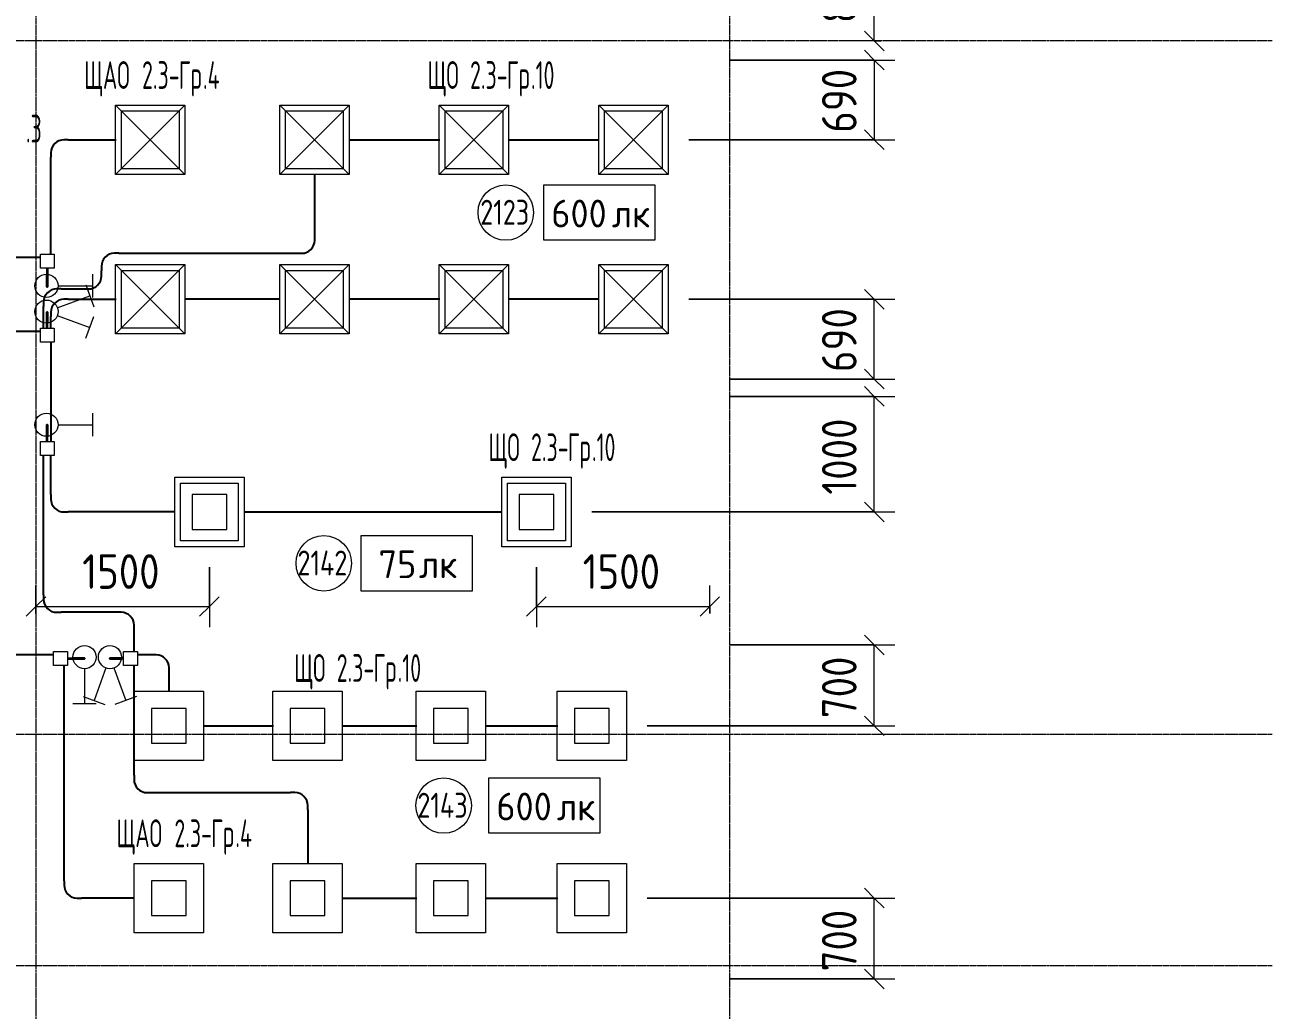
# Model space of a CAD drawing. Header units: millimetres. Extents: x -4730 to 98194, y -4296 to 93388.
# Drawn here: x 87405 to 98194, y 34616 to 43139 of the extents above; entities that cross this region are included whole.
import ezdxf

# ---------------------------------------------------------------- set-up
doc = ezdxf.new("R2010")
doc.units = ezdxf.units.MM
doc.linetypes.add('Линия сетки', pattern=[22.225, 12.7, -3.175, 3.175, -3.175])
for name, color, linetype, lineweight, true_color in [('Короба', 7, 'Continuous', 25, 0x008000), ('Соединительные детали коробов', 7, 'Continuous', 25, 0x008000), ('Типовые аннотации', 5, 'Continuous', 18, 0x0000ff)]:
    doc.layers.add(name, color=color, linetype=linetype, lineweight=lineweight, true_color=true_color)
for name, color, linetype, lineweight in [('Марки помещений', 7, 'Continuous', 9), ('Марки силовых электроприборов', 7, 'Continuous', 9), ('Оси', 7, 'Continuous', 9), ('Провода', 7, 'Continuous', 35), ('Размеры', 7, 'Continuous', 9), ('Размеры-120', 7, 'Continuous', 9)]:
    doc.layers.add(name, color=color, linetype=linetype, lineweight=lineweight)
doc.styles.add('GOST Common', font='GOST_Common.ttf', dxfattribs={"width": 0.6, "height": 240})
doc.styles.add('GOST Common_2', font='GOST_Common.ttf', dxfattribs={"height": 240})
doc.styles.add('GOST Common_3', font='GOST_Common.ttf', dxfattribs={"width": 0.9, "height": 300})
doc.styles.add('GOST Common_4', font='GOST_Common.ttf', dxfattribs={"width": 0.8, "height": 216})
doc.dimstyles.new('ADSK_Проверочный', dxfattribs={"dimscale": 304.8, "dimtxt": 301.714499, "dimasz": 0.556693, "dimexe": 0.590551, "dimexo": 0.590551, "dimgap": 0.19685, "dimtad": 1, "dimdec": 3, "dimrnd": 0.001, "dimdsep": 46, "dimtxsty": 'GOST Common_3', "dimblk1": 'OBLIQUE', "dimblk2": 'OBLIQUE', "dimsah": 1, "dimcen": 0.09, "dimazin": 0, "dimtfac": 1, "dimtdec": 4, "dimtix": 1, "dimtmove": 0, "dimatfit": 3, "dimfxl": 1, "dimtvp": 1, "dimtolj": 1, "dimtzin": 0, "dimarcsym": 2})
doc.dimstyles.new('ADSK_Проверочный_3', dxfattribs={"dimscale": 304.8, "dimtxt": 301.714499, "dimasz": 0.556693, "dimexe": 0.590551, "dimexo": 0.590551, "dimgap": 0.19685, "dimtad": 1, "dimdec": 3, "dimrnd": 0.001, "dimdsep": 46, "dimtxsty": 'GOST Common_3', "dimblk1": 'OBLIQUE', "dimblk2": 'OBLIQUE', "dimsah": 1, "dimcen": 0.09, "dimazin": 0, "dimtfac": 1, "dimtdec": 4, "dimtix": 1, "dimtmove": 0, "dimatfit": 3, "dimfxl": 1, "dimtvp": 1, "dimtolj": 1, "dimtzin": 0, "dimarcsym": 2})

# ---------------------------------------------------------------- blocks, each defined once
blk = doc.blocks.new('M_Короб_ отвод - Плоский торец - ПВХ - Стандартная-2386742-2-й этаж')
at = {"layer": 'Соединительные детали коробов'}
for p, q in [((0, 111.95), (0, 150.05)), ((-150.05, 0), (-111.95, 0))]:
    blk.add_line(p, q, dxfattribs=at)
blk.add_arc((-111.95, 111.95), 111.95, 270, 0, dxfattribs=at)
blk = doc.blocks.new('DIMBLOCK244-2-й этаж')
at = {"layer": 'Размеры-120'}
for p, q in [((94752, 43875), (94667, 43960)), ((92935, 43875), (94932, 43875)), ((94752, 43875), (92935, 43875)), ((94752, 43000), (94752, 43875)), ((94752, 43875), (94837, 43790)), ((94752, 43000), (94667, 43085)), ((94812, 43000), (94572, 43000)), ((94752, 43000), (94837, 42915)), ((94752, 43000), (94812, 43000))]:
    blk.add_line(p, q, dxfattribs=at)
at = {"layer": 'Размеры-120', "color": 0, "insert": (94300, 43154), "char_height": 300, "width": 681.16, "attachment_point": 1, "rotation": 90, "line_spacing_factor": 1.022761, "style": 'GOST Common_3'}
blk.add_mtext('875', dxfattribs=at)
blk = doc.blocks.new('_Oblique')
at = {"color": 0, "linetype": 'ByBlock', "lineweight": -2}
blk.add_line((-0.5, -0.5), (0.5, 0.5), dxfattribs=at)
blk = doc.blocks.new('DIMBLOCK261-2-й этаж')
at = {"layer": 'Размеры-120'}
for p, q in [((93510, 42835), (94932, 42835)), ((94752, 42835), (93510, 42835)), ((94752, 42835), (94667, 42920)), ((94752, 42835), (94752, 42145)), ((94752, 42835), (94837, 42750)), ((94752, 42145), (94667, 42230)), ((93149, 42145), (94932, 42145)), ((94752, 42145), (93149, 42145)), ((94752, 42145), (94837, 42060))]:
    blk.add_line(p, q, dxfattribs=at)
at = {"layer": 'Размеры-120', "color": 0, "insert": (94300, 42206), "char_height": 300, "width": 681.16, "attachment_point": 1, "rotation": 90, "line_spacing_factor": 1.022761, "style": 'GOST Common_3'}
blk.add_mtext('690', dxfattribs=at)
blk = doc.blocks.new('DIMBLOCK262-2-й этаж')
at = {"layer": 'Размеры-120'}
for p, q in [((94752, 40765), (94667, 40850)), ((93149, 40765), (94932, 40765)), ((94752, 40765), (93149, 40765)), ((94752, 40075), (94752, 40765)), ((94752, 40765), (94837, 40680)), ((94752, 40075), (94667, 40160)), ((93510, 40075), (94932, 40075)), ((94752, 40075), (93510, 40075)), ((94752, 40075), (94837, 39990))]:
    blk.add_line(p, q, dxfattribs=at)
at = {"layer": 'Размеры-120', "color": 0, "insert": (94300, 40136), "char_height": 300, "width": 681.16, "attachment_point": 1, "rotation": 90, "line_spacing_factor": 1.022761, "style": 'GOST Common_3'}
blk.add_mtext('690', dxfattribs=at)
blk = doc.blocks.new('DIMBLOCK263-2-й этаж')
at = {"layer": 'Размеры-120'}
for p, q in [((93510, 39925), (94932, 39925)), ((94752, 39925), (93510, 39925)), ((94752, 39925), (94667, 40010)), ((94752, 38925), (94752, 39925)), ((94752, 39925), (94837, 39840)), ((94752, 38925), (94667, 39010)), ((92310, 38925), (94932, 38925)), ((94752, 38925), (92310, 38925)), ((94752, 38925), (94837, 38840))]:
    blk.add_line(p, q, dxfattribs=at)
at = {"layer": 'Размеры-120', "color": 0, "insert": (94300, 39075), "char_height": 300, "width": 840.71, "attachment_point": 1, "rotation": 90, "line_spacing_factor": 1.022761, "style": 'GOST Common_3'}
blk.add_mtext('1000', dxfattribs=at)
blk = doc.blocks.new('DIMBLOCK264-2-й этаж')
at = {"layer": 'Размеры-120'}
for p, q in [((89000, 38448), (89000, 37928)), ((89000, 38108), (89000, 38448)), ((87500, 38048), (87500, 38288)), ((87500, 38108), (87415, 38023)), ((87500, 38108), (87585, 38192)), ((87500, 38108), (89000, 38108)), ((87500, 38108), (87500, 38048)), ((89000, 38108), (88915, 38023)), ((89000, 38108), (89085, 38192))]:
    blk.add_line(p, q, dxfattribs=at)
at = {"layer": 'Размеры-120', "color": 0, "insert": (87900, 38560), "char_height": 300, "width": 840.71, "attachment_point": 1, "line_spacing_factor": 1.022761, "style": 'GOST Common_3'}
blk.add_mtext('1500', dxfattribs=at)
blk = doc.blocks.new('DIMBLOCK265-2-й этаж')
at = {"layer": 'Размеры-120'}
for p, q in [((91830, 38448), (91830, 37928)), ((91830, 38108), (91830, 38448)), ((93330, 38048), (93330, 38288)), ((91830, 38108), (91745, 38023)), ((91830, 38108), (91915, 38192)), ((91830, 38108), (93330, 38108)), ((93330, 38108), (93245, 38023)), ((93330, 38108), (93415, 38192)), ((93330, 38108), (93330, 38048))]:
    blk.add_line(p, q, dxfattribs=at)
at = {"layer": 'Размеры-120', "color": 0, "insert": (92230, 38560), "char_height": 300, "width": 840.71, "attachment_point": 1, "line_spacing_factor": 1.022761, "style": 'GOST Common_3'}
blk.add_mtext('1500', dxfattribs=at)
blk = doc.blocks.new('DIMBLOCK266-2-й этаж')
at = {"layer": 'Размеры-120'}
for p, q in [((93510, 37775), (94932, 37775)), ((94752, 37775), (93510, 37775)), ((94752, 37775), (94667, 37860)), ((94752, 37075), (94752, 37775)), ((94752, 37775), (94837, 37690)), ((94752, 37075), (94667, 37160)), ((92789, 37075), (94932, 37075)), ((94752, 37075), (92789, 37075)), ((94752, 37075), (94837, 36990))]:
    blk.add_line(p, q, dxfattribs=at)
at = {"layer": 'Размеры-120', "color": 0, "insert": (94300, 37141), "char_height": 300, "width": 681.16, "attachment_point": 1, "rotation": 90, "line_spacing_factor": 1.022761, "style": 'GOST Common_3'}
blk.add_mtext('700', dxfattribs=at)
blk = doc.blocks.new('DIMBLOCK267-2-й этаж')
at = {"layer": 'Размеры-120'}
for p, q in [((94752, 35585), (94667, 35670)), ((92789, 35585), (94932, 35585)), ((94752, 35585), (92789, 35585)), ((94752, 34885), (94752, 35585)), ((94752, 35585), (94837, 35500)), ((94752, 34885), (94667, 34970)), ((93510, 34885), (94932, 34885)), ((94752, 34885), (93510, 34885)), ((94752, 34885), (94837, 34800))]:
    blk.add_line(p, q, dxfattribs=at)
at = {"layer": 'Размеры-120', "color": 0, "insert": (94300, 34951), "char_height": 300, "width": 681.16, "attachment_point": 1, "rotation": 90, "line_spacing_factor": 1.022761, "style": 'GOST Common_3'}
blk.add_mtext('700', dxfattribs=at)
blk = doc.blocks.new('Морка помещения_освещённость_ - Морка помещения_освещённость_-1484368-2-й этаж')
at = {"layer": 'Марки помещений', "color": 190, "true_color": 0x8000ff}
for p, q in [((-4, 0), (-4, 4)), ((-4, 4), (4, 4)), ((4, 4), (4, 0)), ((4, 0), (-4, 0))]:
    blk.add_line(p, q, dxfattribs=at)
blk = doc.blocks.new('ADSK_Марка_Помещение_1_ГОСТ21-501-2011 - Номер-85995-2-й этаж')
at = {"layer": 'Марки помещений'}
blk.add_circle((0, 0), 2, dxfattribs=at)

msp = doc.modelspace()

# ---------------------------------------------------------------- linework, layer by layer
at = {"layer": 'Короба'}
for p, q in [((87779.6238, 42145), (88193.8118, 42145)), ((90208.8118, 42145), (90993.8118, 42145)), ((91588.8118, 42145), (92373.8118, 42145)), ((87629.5738, 41154.3325), (87629.5738, 41994.95)), ((89911.3118, 41313.2363), (89911.3118, 41847.5)), ((87538.0738, 41125.8325), (84690.6783, 41125.8325)), ((88216.6238, 41163.1863), (89761.2618, 41163.1863)), ((88066.5738, 41004.3825), (88066.5738, 41013.1363)), ((87716.6238, 40854.3325), (87916.5238, 40854.3325)), ((87566.5738, 40514.3325), (87566.5738, 40704.2825)), ((87779.6238, 40765), (88193.8118, 40765)), ((89613.8118, 40765), (88788.8118, 40765)), ((90993.8118, 40765), (90208.8118, 40765)), ((92373.8118, 40765), (91588.8118, 40765)), ((87629.5738, 40514.3325), (87629.5738, 40614.95)), ((87538.0738, 40485.8325), (84690.6783, 40485.8325)), ((87629.5738, 40394.3325), (87629.5738, 39534.3325)), ((87566.5738, 38207.1022), (87566.5738, 39414.3325)), ((87629.5738, 39075.05), (87629.5738, 39414.3325)), ((88704.764, 38925), (87779.6238, 38925)), ((89299.764, 38925), (91534.764, 38925)), ((88198.7527, 38057.0522), (87716.6238, 38057.0522)), ((88348.8027, 37717.0522), (88348.8027, 37907.0022)), ((87652.3027, 37688.5522), (84690.6783, 37688.5522)), ((88501.2618, 37688.5522), (88377.3027, 37688.5522)), ((87743.8027, 35735.05), (87743.8027, 37597.0522)), ((88348.8027, 36647.1022), (88348.8027, 37597.0522)), ((88651.3118, 37372.5), (88651.3118, 37538.5022)), ((88948.8118, 37075), (89553.8118, 37075)), ((90148.8118, 37075), (90793.8118, 37075)), ((91388.8118, 37075), (92013.8118, 37075)), ((88498.8527, 36497.0522), (89701.2618, 36497.0522)), ((89851.3118, 36347.0022), (89851.3118, 35882.5)), ((88353.8118, 35585), (87893.8527, 35585)), ((90148.8118, 35585), (90793.8118, 35585)), ((91388.8118, 35585), (92013.8118, 35585))]:
    msp.add_line(p, q, dxfattribs=at)
at = {"layer": 'Оси', "linetype": 'Линия сетки'}
for p, q in [((87500, 93388.3703), (87500, -3096.3487)), ((93500, 93388.3703), (93500, -3096.3487)), ((98194.2682, 43000), (-3530.0173, 43000)), ((98194.2682, 37000), (-3530.0173, 37000)), ((98194.2682, 35000), (-3530.0173, 35000))]:
    msp.add_line(p, q, dxfattribs=at)
at = {"layer": 'Провода', "flags": 128}
for points in [[(87598.0725, 41034.3325), (87598.069, 40874.3346), (87598.069, 40981.3368)], [(87598.0724, 40514.3325), (87598.069, 40654.3346), (87598.069, 40558.6362)], [(87598.0724, 39534.3325), (87598.069, 39680), (87598.069, 39580.2761)], [(87772.3027, 37657.0528), (87920, 37657.0542), (87820.7596, 37657.0542)], [(88257.3027, 37657.0528), (88140, 37657.0542), (88239.2404, 37657.0542)]]:
    msp.add_lwpolyline(points, dxfattribs=at)
at = {"layer": 'Типовые аннотации', "color": 1, "true_color": 0xff0000}
for p, q in [((88189.0479, 42445), (88789.0479, 42445)), ((88189.0479, 41845), (88189.0479, 42445)), ((88189.0479, 42445), (88789.0479, 41845)), ((88189.0479, 41845), (88789.0479, 42445)), ((88789.0479, 42445), (88789.0479, 41845)), ((88239.0479, 42395), (88739.0479, 42395)), ((88239.0479, 41895), (88239.0479, 42395)), ((88739.0479, 42395), (88739.0479, 41895)), ((88739.0479, 41895), (88239.0479, 41895)), ((88789.0479, 41845), (88189.0479, 41845)), ((87990.6433, 40781.6129), (87990.6433, 40981.6129)), ((87690.6433, 40881.6129), (87990.6433, 40881.6129)), ((87920, 37569.3567), (87920, 37269.3567)), ((87820, 37269.3567), (88020, 37269.3567)), ((88349.0479, 35885), (88949.0479, 35885)), ((88349.0479, 35285), (88349.0479, 35885)), ((88949.0479, 35885), (88949.0479, 35285)), ((88499.0479, 35735), (88499.0479, 35435)), ((88799.0479, 35735), (88499.0479, 35735)), ((88799.0479, 35435), (88799.0479, 35735)), ((88499.0479, 35435), (88799.0479, 35435)), ((88949.0479, 35285), (88349.0479, 35285))]:
    msp.add_line(p, q, dxfattribs=at)
at = {"layer": 'Типовые аннотации'}
for p, q in [((89609.0479, 42445), (90209.0479, 42445)), ((89609.0479, 41845), (89609.0479, 42445)), ((89609.0479, 42445), (90209.0479, 41845)), ((89609.0479, 41845), (90209.0479, 42445)), ((90209.0479, 42445), (90209.0479, 41845)), ((90989.0479, 42445), (91589.0479, 42445)), ((90989.0479, 41845), (90989.0479, 42445)), ((90989.0479, 42445), (91589.0479, 41845)), ((90989.0479, 41845), (91589.0479, 42445)), ((91589.0479, 42445), (91589.0479, 41845)), ((92369.0479, 42445), (92969.0479, 42445)), ((92369.0479, 41845), (92369.0479, 42445)), ((92369.0479, 42445), (92969.0479, 41845)), ((92369.0479, 41845), (92969.0479, 42445)), ((92969.0479, 42445), (92969.0479, 41845)), ((89659.0479, 42395), (90159.0479, 42395)), ((89659.0479, 41895), (89659.0479, 42395)), ((90159.0479, 42395), (90159.0479, 41895)), ((91039.0479, 42395), (91539.0479, 42395)), ((91039.0479, 41895), (91039.0479, 42395)), ((91539.0479, 42395), (91539.0479, 41895)), ((92419.0479, 42395), (92919.0479, 42395)), ((92419.0479, 41895), (92419.0479, 42395)), ((92919.0479, 42395), (92919.0479, 41895)), ((90159.0479, 41895), (89659.0479, 41895)), ((91539.0479, 41895), (91039.0479, 41895)), ((92919.0479, 41895), (92419.0479, 41895)), ((90209.0479, 41845), (89609.0479, 41845)), ((91589.0479, 41845), (90989.0479, 41845)), ((92969.0479, 41845), (92369.0479, 41845)), ((88189.0479, 41065), (88789.0479, 41065)), ((88189.0479, 40465), (88189.0479, 41065)), ((88189.0479, 41065), (88789.0479, 40465)), ((88189.0479, 40465), (88789.0479, 41065)), ((88239.0479, 41015), (88739.0479, 41015)), ((88239.0479, 40515), (88239.0479, 41015)), ((88739.0479, 41015), (88739.0479, 40515)), ((88789.0479, 41065), (88789.0479, 40465)), ((89609.0479, 41065), (90209.0479, 41065)), ((89609.0479, 40465), (89609.0479, 41065)), ((89609.0479, 41065), (90209.0479, 40465)), ((89609.0479, 40465), (90209.0479, 41065)), ((89659.0479, 41015), (90159.0479, 41015)), ((89659.0479, 40515), (89659.0479, 41015)), ((90159.0479, 41015), (90159.0479, 40515)), ((90209.0479, 41065), (90209.0479, 40465)), ((90989.0479, 41065), (91589.0479, 41065)), ((90989.0479, 40465), (90989.0479, 41065)), ((90989.0479, 41065), (91589.0479, 40465)), ((90989.0479, 40465), (91589.0479, 41065)), ((91039.0479, 41015), (91539.0479, 41015)), ((91039.0479, 40515), (91039.0479, 41015)), ((91539.0479, 41015), (91539.0479, 40515)), ((91589.0479, 41065), (91589.0479, 40465)), ((92369.0479, 41065), (92969.0479, 41065)), ((92369.0479, 40465), (92369.0479, 41065)), ((92369.0479, 41065), (92969.0479, 40465)), ((92369.0479, 40465), (92969.0479, 41065)), ((92419.0479, 41015), (92919.0479, 41015)), ((92419.0479, 40515), (92419.0479, 41015)), ((92919.0479, 41015), (92919.0479, 40515)), ((92969.0479, 41065), (92969.0479, 40465)), ((87684.6126, 40692.5621), (87966.5204, 40795.1682)), ((87932.3184, 40889.1374), (88000.7224, 40701.1989)), ((87684.6126, 40624.1581), (87966.5204, 40521.552)), ((87932.3184, 40427.5828), (88000.7224, 40615.5213)), ((88789.0479, 40465), (88189.0479, 40465)), ((88739.0479, 40515), (88239.0479, 40515)), ((90209.0479, 40465), (89609.0479, 40465)), ((90159.0479, 40515), (89659.0479, 40515)), ((91589.0479, 40465), (90989.0479, 40465)), ((91539.0479, 40515), (91039.0479, 40515)), ((92969.0479, 40465), (92369.0479, 40465)), ((92919.0479, 40515), (92419.0479, 40515)), ((87990.6433, 39580), (87990.6433, 39780)), ((87690.6433, 39680), (87990.6433, 39680)), ((88700, 39225), (89300, 39225)), ((88700, 38625), (88700, 39225)), ((88750, 39175), (89250, 39175)), ((88750, 38675), (88750, 39175)), ((89250, 39175), (89250, 38675)), ((89300, 39225), (89300, 38625)), ((91530, 39225), (92130, 39225)), ((91530, 38625), (91530, 39225)), ((91580, 39175), (92080, 39175)), ((91580, 38675), (91580, 39175)), ((92080, 39175), (92080, 38675)), ((92130, 39225), (92130, 38625)), ((88850, 39075), (88850, 38775)), ((89150, 39075), (88850, 39075)), ((89150, 38775), (89150, 39075)), ((91680, 39075), (91680, 38775)), ((91980, 39075), (91680, 39075)), ((91980, 38775), (91980, 39075)), ((88850, 38775), (89150, 38775)), ((91680, 38775), (91980, 38775)), ((89250, 38675), (88750, 38675)), ((92080, 38675), (91580, 38675)), ((89300, 38625), (88700, 38625)), ((92130, 38625), (91530, 38625)), ((88105.798, 37575.3874), (88003.1919, 37293.4796)), ((88174.202, 37575.3874), (88276.8081, 37293.4796)), ((88349.0479, 37375), (88949.0479, 37375)), ((88349.0479, 36775), (88349.0479, 37375)), ((88949.0479, 37375), (88949.0479, 36775)), ((89549.0479, 37375), (90149.0479, 37375)), ((89549.0479, 36775), (89549.0479, 37375)), ((90149.0479, 37375), (90149.0479, 36775)), ((90789.0479, 37375), (91389.0479, 37375)), ((90789.0479, 36775), (90789.0479, 37375)), ((91389.0479, 37375), (91389.0479, 36775)), ((92009.0479, 37375), (92609.0479, 37375)), ((92009.0479, 36775), (92009.0479, 37375)), ((92609.0479, 37375), (92609.0479, 36775)), ((87909.2227, 37327.6816), (88097.1612, 37259.2776)), ((88370.7773, 37327.6816), (88182.8388, 37259.2776)), ((88499.0479, 37225), (88499.0479, 36925)), ((88799.0479, 37225), (88499.0479, 37225)), ((88799.0479, 36925), (88799.0479, 37225)), ((89699.0479, 37225), (89699.0479, 36925)), ((89999.0479, 37225), (89699.0479, 37225)), ((89999.0479, 36925), (89999.0479, 37225)), ((90939.0479, 37225), (90939.0479, 36925)), ((91239.0479, 37225), (90939.0479, 37225)), ((91239.0479, 36925), (91239.0479, 37225)), ((92159.0479, 37225), (92159.0479, 36925)), ((92459.0479, 37225), (92159.0479, 37225)), ((92459.0479, 36925), (92459.0479, 37225)), ((88499.0479, 36925), (88799.0479, 36925)), ((89699.0479, 36925), (89999.0479, 36925)), ((90939.0479, 36925), (91239.0479, 36925)), ((92159.0479, 36925), (92459.0479, 36925)), ((88949.0479, 36775), (88349.0479, 36775)), ((90149.0479, 36775), (89549.0479, 36775)), ((91389.0479, 36775), (90789.0479, 36775)), ((92609.0479, 36775), (92009.0479, 36775)), ((89549.0479, 35885), (90149.0479, 35885)), ((89549.0479, 35285), (89549.0479, 35885)), ((90149.0479, 35885), (90149.0479, 35285)), ((90789.0479, 35885), (91389.0479, 35885)), ((90789.0479, 35285), (90789.0479, 35885)), ((91389.0479, 35885), (91389.0479, 35285)), ((92009.0479, 35885), (92609.0479, 35885)), ((92009.0479, 35285), (92009.0479, 35885)), ((92609.0479, 35885), (92609.0479, 35285)), ((89699.0479, 35735), (89699.0479, 35435)), ((89999.0479, 35735), (89699.0479, 35735)), ((89999.0479, 35435), (89999.0479, 35735)), ((90939.0479, 35735), (90939.0479, 35435)), ((91239.0479, 35735), (90939.0479, 35735)), ((91239.0479, 35435), (91239.0479, 35735)), ((92159.0479, 35735), (92159.0479, 35435)), ((92459.0479, 35735), (92159.0479, 35735)), ((92459.0479, 35435), (92459.0479, 35735)), ((89699.0479, 35435), (89999.0479, 35435)), ((90939.0479, 35435), (91239.0479, 35435)), ((92159.0479, 35435), (92459.0479, 35435)), ((90149.0479, 35285), (89549.0479, 35285)), ((91389.0479, 35285), (90789.0479, 35285)), ((92609.0479, 35285), (92009.0479, 35285))]:
    msp.add_line(p, q, dxfattribs=at)
at = {"layer": 'Типовые аннотации', "color": 7}
for p, q in [((87538.0738, 41154.3325), (87658.0738, 41154.3325)), ((87538.0738, 41034.3325), (87538.0738, 41154.3325)), ((87658.0738, 41154.3325), (87658.0738, 41034.3325)), ((87658.0738, 41034.3325), (87538.0738, 41034.3325)), ((87538.0738, 40514.3325), (87658.0738, 40514.3325)), ((87538.0738, 40394.3325), (87538.0738, 40514.3325)), ((87658.0738, 40514.3325), (87658.0738, 40394.3325)), ((87658.0738, 40394.3325), (87538.0738, 40394.3325)), ((87538.0738, 39534.3325), (87658.0738, 39534.3325)), ((87538.0738, 39414.3325), (87538.0738, 39534.3325)), ((87658.0738, 39534.3325), (87658.0738, 39414.3325)), ((87658.0738, 39414.3325), (87538.0738, 39414.3325)), ((87652.3027, 37717.0522), (87772.3027, 37717.0522)), ((87652.3027, 37597.0522), (87652.3027, 37717.0522)), ((87772.3027, 37717.0522), (87772.3027, 37597.0522)), ((87772.3027, 37597.0522), (87652.3027, 37597.0522))]:
    msp.add_line(p, q, dxfattribs=at)
at = {"layer": 'Типовые аннотации', "color": 16, "true_color": 0x800000}
for p, q in [((88257.3027, 37717.0522), (88377.3027, 37717.0522)), ((88257.3027, 37597.0522), (88257.3027, 37717.0522)), ((88377.3027, 37717.0522), (88377.3027, 37597.0522)), ((88377.3027, 37597.0522), (88257.3027, 37597.0522))]:
    msp.add_line(p, q, dxfattribs=at)
at = {"layer": 'Типовые аннотации', "color": 1, "true_color": 0xff0000}
for centre in [(87590.6433, 40881.6129), (87920, 37669.3567)]:
    msp.add_circle(centre, 100, dxfattribs=at)
at = {"layer": 'Типовые аннотации'}
for centre in [(87590.6433, 40658.3601), (87590.6433, 39680), (88140, 37669.3567)]:
    msp.add_circle(centre, 100, dxfattribs=at)

# ---------------------------------------------------------------- block references
at = {"layer": 'Марки помещений', "xscale": 120, "yscale": 120, "zscale": 120}
for p in [(91564.9567, 41515.3442), (89990.2091, 38481.0454), (91027.8666, 36385.1138)]:
    msp.add_blockref('ADSK_Марка_Помещение_1_ГОСТ21-501-2011 - Номер-85995-2-й этаж', p, dxfattribs=at)
at = {"layer": 'Марки помещений', "color": 190, "true_color": 0x8000ff, "xscale": 120, "yscale": 120, "zscale": 120}
for p in [(92374.5521, 41275.3442), (90792.551, 38241.0454), (91899.3475, 36145.1138)]:
    msp.add_blockref('Морка помещения_освещённость_ - Морка помещения_освещённость_-1484368-2-й этаж', p, dxfattribs=at)
at = {"layer": 'Соединительные детали коробов'}
for p, rotation in [((87629.5738, 42145), 180), ((88066.5738, 41163.1863), 180), ((87566.5738, 40854.3325), 180), ((87629.5738, 40765), 180), ((87629.5738, 38925), 270), ((87566.5738, 38057.0522), 270), ((88348.8027, 38057.0522), 90), ((88651.3118, 37688.5522), 90), ((88348.8027, 36497.0522), 270), ((89851.3118, 36497.0522), 90), ((87743.8027, 35585), 270)]:
    msp.add_blockref('M_Короб_ отвод - Плоский торец - ПВХ - Стандартная-2386742-2-й этаж', p, dxfattribs=dict(at, rotation=rotation))
for p in [(89911.3118, 41163.1863), (88066.5738, 40854.3325)]:
    msp.add_blockref('M_Короб_ отвод - Плоский торец - ПВХ - Стандартная-2386742-2-й этаж', p, dxfattribs=at)

# ---------------------------------------------------------------- texts
at = {"layer": 'Марки помещений', "char_height": 216, "attachment_point": 1, "style": 'GOST Common_4'}
for s, insert, width in [('2123', (91343.8408, 41626.1314), 546.4302), ('2142', (89762.3732, 38591.8326), 561.8226), ('2143', (90800.0307, 36495.901), 561.8226)]:
    msp.add_mtext(s, dxfattribs=dict(at, insert=insert, width=width))
at = {"layer": 'Марки помещений', "color": 190, "true_color": 0x8000ff, "char_height": 240, "attachment_point": 1, "style": 'GOST Common_2'}
for s, insert, width in [('600', (91958.4682, 41627.0562), 634.9365), ('лк', (92482.3432, 41627.0562), 413.67075), ('75', (90464.0672, 38592.7573), 423.291), ('лк', (90813.3172, 38592.7573), 413.67075), ('600', (91483.2636, 36496.8257), 634.9365), ('лк', (92007.1386, 36496.8257), 413.67075)]:
    msp.add_mtext(s, dxfattribs=dict(at, insert=insert, width=width))
at = {"layer": 'Марки силовых электроприборов', "char_height": 240, "attachment_point": 1, "style": 'GOST Common'}
for s, insert, width in [('ЩАО', (87915.8132, 42825.1824), 502.17705), (' 2.3-', (88330.1507, 42825.1824), 490.63275), ('Гр', (88734.9632, 42825.1824), 253.9746), ('.4', (88944.5132, 42825.1824), 196.2531), ('ЩО', (90886.9711, 42825.1824), 340.55685), (' 2.3-', (91167.9586, 42825.1824), 490.63275), ('Гр', (91572.7711, 42825.1824), 253.9746), ('.10', (91782.3211, 42825.1824), 265.5189), ('.3', (87412.9444, 42361.6723), 173.1645), ('ЩО', (91414.5653, 39605.1824), 340.55685), (' 2.3-', (91695.5528, 39605.1824), 490.63275), ('Гр', (92100.3653, 39605.1824), 253.9746), ('.10', (92309.9153, 39605.1824), 265.5189), ('ЩО', (89733.6132, 37695.1824), 340.55685), (' 2.3-', (90014.6007, 37695.1824), 490.63275), ('Гр', (90419.4132, 37695.1824), 253.9746), ('.10', (90628.9632, 37695.1824), 265.5189), ('ЩАО', (88195.8132, 36265.1824), 502.17705), (' 2.3-', (88610.1507, 36265.1824), 490.63275), ('Гр', (89014.9632, 36265.1824), 253.9746), ('.4', (89224.5132, 36265.1824), 196.2531)]:
    msp.add_mtext(s, dxfattribs=dict(at, insert=insert, width=width))

# ---------------------------------------------------------------- dimensions: what is measured, and where the dimension line sits
at = {"layer": 'Размеры'}
for base, p1, p2, dimstyle, override, picture, middle in [((94751.7055, 43875), (94631.7236, 43000), (92754.764, 43875), 'ADSK_Проверочный', {"dimpost": '<>', "dimfxl": 2070.894098}, 'DIMBLOCK244-2-й этаж', (94541.7055, 43437.5)), ((94751.7055, 42145), (93330, 42835), (92968.8118, 42145), 'ADSK_Проверочный', {"dimpost": '<>', "dimfxl": 778.817619}, 'DIMBLOCK261-2-й этаж', (94541.7055, 42490)), ((94751.7055, 40765), (93330, 40075), (92968.8118, 40765), 'ADSK_Проверочный_3', {"dimpost": '<>', "dimfxl": 778.817619}, 'DIMBLOCK262-2-й этаж', (94541.7055, 40420)), ((94751.7055, 39925), (92129.764, 38925), (93330, 39925), 'ADSK_Проверочный_3', {"dimpost": '<>', "dimfxl": 1562.231257}, 'DIMBLOCK263-2-й этаж', (94541.7055, 39425)), ((94751.7055, 37775), (92608.8118, 37075), (93330, 37775), 'ADSK_Проверочный_3', {"dimpost": '<>', "dimfxl": 1005.043459}, 'DIMBLOCK266-2-й этаж', (94541.7055, 37425)), ((94751.7055, 35585), (93330, 34885), (92608.8118, 35585), 'ADSK_Проверочный_3', {"dimpost": '<>', "dimfxl": 1005.043459}, 'DIMBLOCK267-2-й этаж', (94541.7055, 35235))]:
    dim = msp.add_linear_dim(base=base, p1=p1, p2=p2, angle=90, dimstyle=dimstyle, override=override, dxfattribs=at)
    dim.commit()
    dim.dimension.update_dxf_attribs({"geometry": picture, "text_midpoint": middle})
for base, p1, p2, picture, middle in [((89000, 38107.6415), (87500, 38227.6234), (89000, 38627.5), 'DIMBLOCK264-2-й этаж', (88250, 38317.6415)), ((93330, 38107.6415), (91830, 38627.5), (93330, 38227.6234), 'DIMBLOCK265-2-й этаж', (92580, 38317.6415))]:
    dim = msp.add_linear_dim(base=base, p1=p1, p2=p2, dimstyle='ADSK_Проверочный_3', override={"dimpost": '<>', "dimfxl": 1552.385685}, dxfattribs=at)
    dim.commit()
    dim.dimension.update_dxf_attribs({"geometry": picture, "text_midpoint": middle})

doc.saveas('drawing.dxf')
